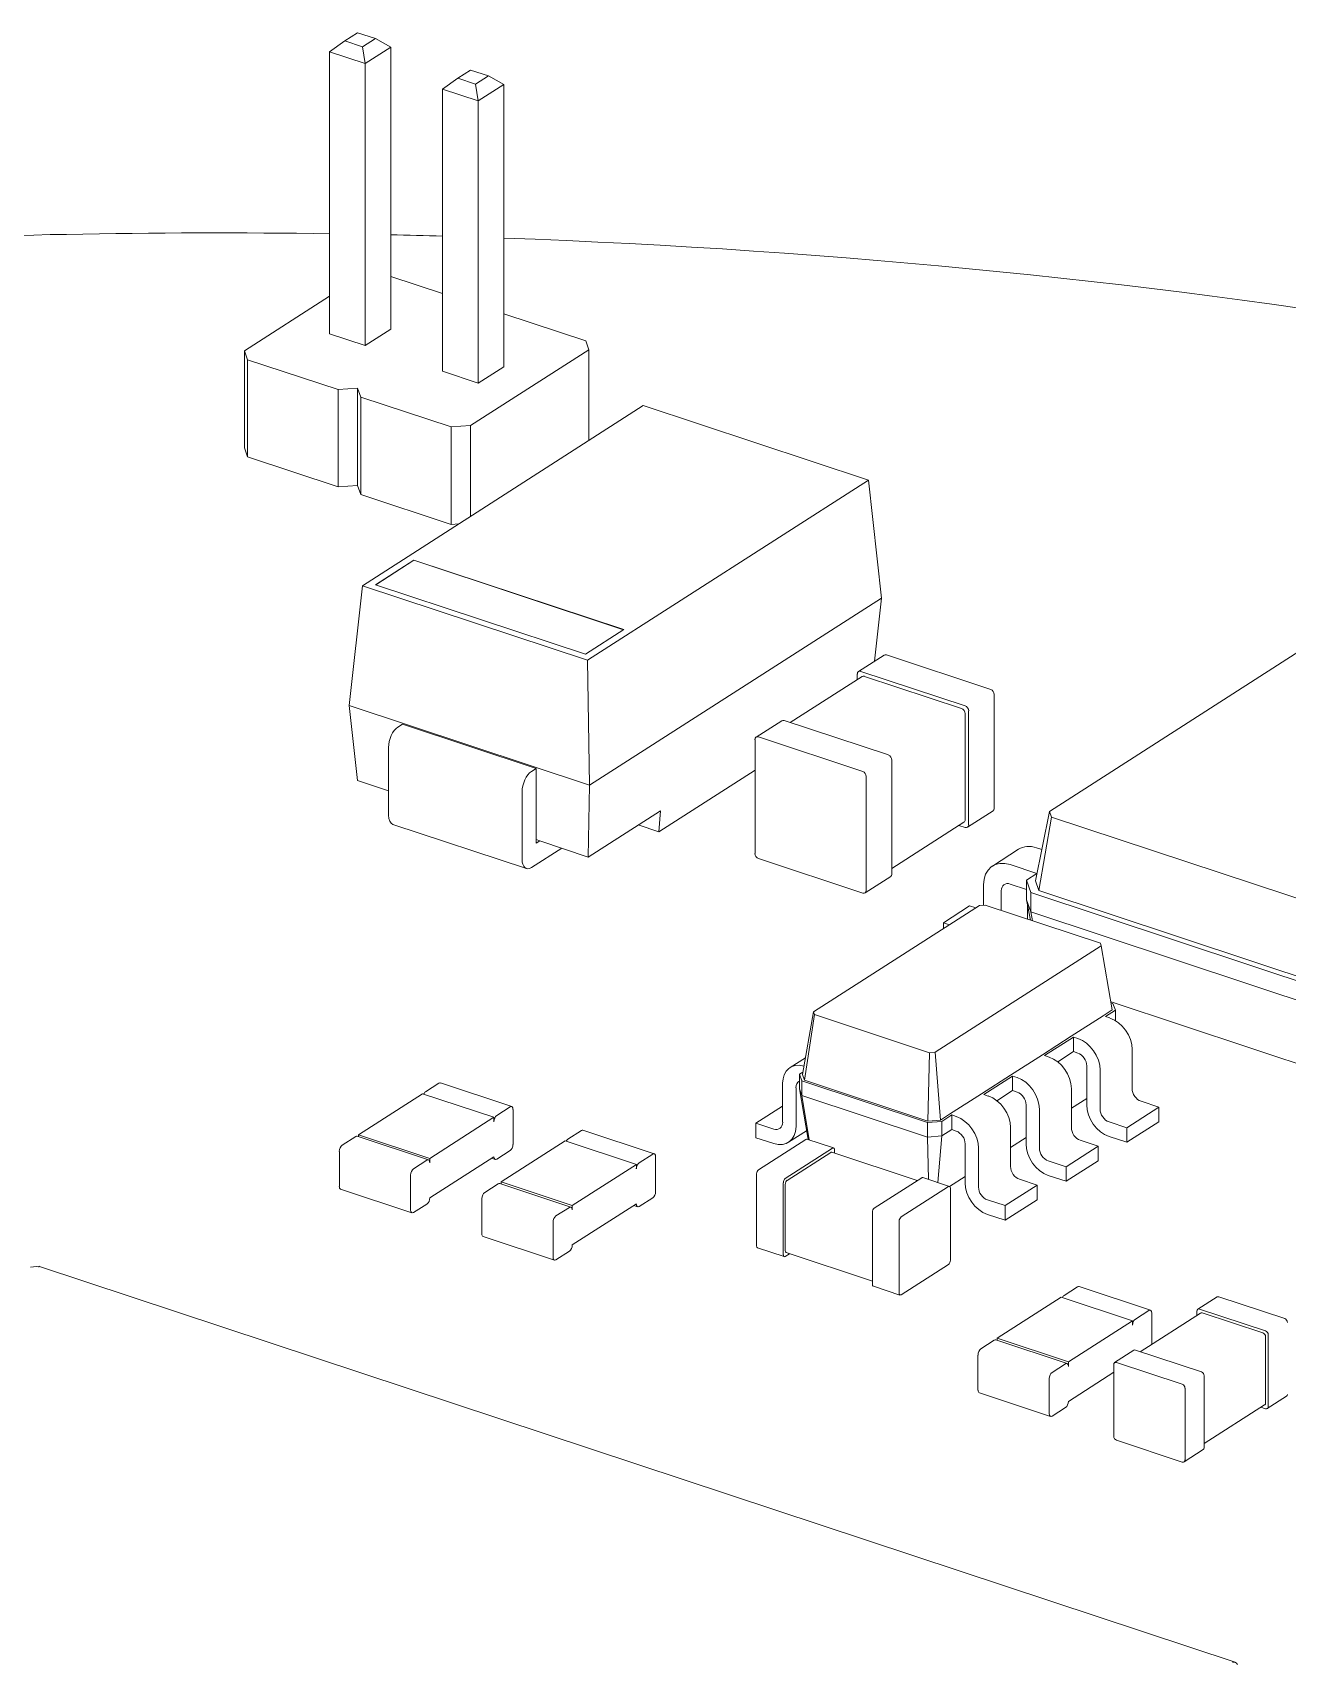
# Model space of a CAD drawing. Header units: millimetres. Extents: x 0 to 420, y 0 to 297.
# Drawn here: x 318.21 to 329.65, y 223.27 to 238.16 of the extents above; entities that cross this region are included whole.
import ezdxf

# ---------------------------------------------------------------- set-up
doc = ezdxf.new("R2010")
doc.units = ezdxf.units.MM

# ---------------------------------------------------------------- blocks, each defined once
blk = doc.blocks.new('A$Ccf1e658a')
at = {"color": 0, "linetype": 'Continuous', "lineweight": 0, "extrusion": (1.94289e-16, 0.887448, 0.460907)}
for p, q in [((-143.658, -18.128), (-143.775, -18.202)), ((-143.658, -18.128), (-143.495, -18.181)), ((-143.914, -18.302), (-143.775, -18.202)), ((-143.914, -20.875), (-143.914, -18.302)), ((-143.914, -18.302), (-143.589, -18.409)), ((-143.775, -18.202), (-143.612, -18.256)), ((-143.495, -18.181), (-143.612, -18.256)), ((-143.589, -18.409), (-143.612, -18.256)), ((-143.356, -18.26), (-143.589, -18.409)), ((-143.356, -18.26), (-143.495, -18.181)), ((-143.356, -20.833), (-143.356, -18.26)), ((-143.589, -20.983), (-143.589, -18.409)), ((-142.883, -18.643), (-142.743, -18.544)), ((-142.627, -18.469), (-142.743, -18.544)), ((-142.743, -18.544), (-142.581, -18.598)), ((-142.627, -18.469), (-142.464, -18.523)), ((-142.464, -18.523), (-142.581, -18.598)), ((-142.558, -18.751), (-142.581, -18.598)), ((-142.325, -18.601), (-142.558, -18.751)), ((-142.325, -18.601), (-142.464, -18.523)), ((-142.325, -21.175), (-142.325, -18.601)), ((-142.883, -21.217), (-142.883, -18.643)), ((-142.883, -18.643), (-142.558, -18.751)), ((-142.558, -21.324), (-142.558, -18.751)), ((-142.883, -20.507), (-143.356, -20.351)), ((-143.914, -20.532), (-144.689, -21.029)), ((-143.589, -20.983), (-143.356, -20.833)), ((-141.578, -20.94), (-142.325, -20.692)), ((-143.914, -20.875), (-143.589, -20.983)), ((-141.549, -21.021), (-141.578, -20.94)), ((-144.689, -21.029), (-144.66, -21.111)), ((-144.689, -21.916), (-144.689, -21.029)), ((-144.66, -21.111), (-143.835, -21.384)), ((-144.66, -21.998), (-144.66, -21.111)), ((-142.627, -21.712), (-141.549, -21.021)), ((-141.549, -21.849), (-141.549, -21.021)), ((-142.883, -21.217), (-142.558, -21.324)), ((-142.558, -21.324), (-142.325, -21.175)), ((-143.835, -21.384), (-143.658, -21.37)), ((-143.835, -22.271), (-143.835, -21.384)), ((-143.658, -21.37), (-143.629, -21.452)), ((-143.658, -22.258), (-143.658, -21.37)), ((-143.629, -21.452), (-142.804, -21.725)), ((-143.629, -22.34), (-143.629, -21.452)), ((-141.053, -21.53), (-143.614, -23.173)), ((-139, -22.211), (-141.053, -21.53)), ((-142.804, -21.725), (-142.627, -21.712)), ((-142.804, -22.613), (-142.804, -21.725)), ((-142.627, -22.54), (-142.627, -21.712)), ((-144.689, -21.916), (-144.66, -21.998)), ((-144.66, -21.998), (-143.835, -22.271)), ((-143.835, -22.271), (-143.658, -22.258)), ((-143.658, -22.258), (-143.629, -22.34)), ((-141.561, -23.853), (-139, -22.211)), ((-138.88, -23.285), (-139, -22.211)), ((-143.629, -22.34), (-142.804, -22.613)), ((-142.804, -22.613), (-142.733, -22.608)), ((-143.144, -22.939), (-143.494, -23.164)), ((-143.144, -22.941), (-143.492, -23.164)), ((-141.231, -23.573), (-143.144, -22.939)), ((-143.144, -22.941), (-143.144, -22.939)), ((-141.233, -23.574), (-143.144, -22.941)), ((-143.734, -24.265), (-143.614, -23.173)), ((-143.614, -23.173), (-141.561, -23.853)), ((-143.494, -23.164), (-141.581, -23.798)), ((-141.542, -24.992), (-138.88, -23.285)), ((-138.943, -23.862), (-138.88, -23.285)), ((-141.581, -23.798), (-141.231, -23.573)), ((-137.35, -25.231), (-134.805, -23.599)), ((-139.09, -23.955), (-138.856, -23.806)), ((-137.885, -24.119), (-138.835, -23.804)), ((-141.542, -24.992), (-141.561, -23.853)), ((-138.118, -24.268), (-139.068, -23.954)), ((-139.712, -24.422), (-139.057, -24.002)), ((-139.101, -24.03), (-139.101, -23.978)), ((-138.151, -24.293), (-139.036, -24)), ((-137.852, -25.203), (-137.852, -24.165)), ((-143.658, -24.951), (-143.734, -24.265)), ((-143.734, -24.265), (-141.542, -24.992)), ((-140.024, -24.554), (-139.79, -24.405)), ((-138.818, -24.717), (-139.768, -24.403)), ((-138.118, -25.307), (-138.118, -24.339)), ((-138.086, -25.353), (-138.086, -24.315)), ((-143.29, -24.463), (-143.247, -24.436)), ((-143.247, -24.436), (-142.029, -24.839)), ((-139.052, -24.867), (-140.002, -24.552)), ((-143.375, -25.266), (-143.375, -24.648)), ((-140.034, -25.616), (-140.034, -24.577)), ((-142.029, -24.839), (-142.072, -24.867)), ((-142.029, -25.52), (-142.029, -24.839)), ((-140.91, -25.418), (-140.034, -24.856)), ((-138.786, -25.802), (-138.786, -24.764)), ((-143.658, -24.951), (-143.375, -25.045)), ((-141.554, -25.648), (-141.542, -24.992)), ((-139.019, -25.952), (-139.019, -24.913)), ((-142.157, -25.669), (-142.157, -25.052)), ((-141.554, -25.648), (-140.897, -25.227)), ((-140.91, -25.418), (-140.897, -25.227)), ((-138.096, -25.376), (-137.863, -25.226)), ((-137.477, -25.865), (-137.35, -25.231)), ((-137.445, -25.954), (-137.332, -25.283)), ((-137.332, -25.283), (-137.35, -25.231)), ((-134.603, -26.187), (-137.332, -25.283)), ((-142.118, -25.753), (-143.336, -25.35)), ((-141.098, -25.355), (-140.91, -25.418)), ((-138.786, -25.751), (-138.129, -25.33)), ((-138.118, -25.378), (-138.175, -25.359)), ((-141.796, -25.568), (-142.072, -25.744)), ((-141.997, -25.499), (-142.029, -25.489)), ((-141.997, -25.499), (-142.029, -25.52)), ((-141.997, -25.501), (-141.997, -25.499)), ((-141.997, -25.501), (-141.554, -25.648)), ((-137.63, -25.577), (-137.869, -25.73)), ((-137.468, -25.563), (-137.42, -25.579)), ((-139.052, -25.976), (-140.002, -25.662)), ((-137.707, -25.717), (-137.463, -25.797)), ((-139.03, -25.975), (-138.797, -25.825)), ((-137.56, -25.943), (-137.707, -25.894)), ((-137.56, -25.859), (-137.463, -25.797)), ((-137.56, -26.037), (-137.56, -25.859)), ((-137.52, -25.972), (-137.56, -25.859)), ((-137.445, -25.954), (-137.477, -25.865)), ((-137.951, -26.088), (-137.951, -25.902)), ((-137.788, -25.956), (-137.788, -26.136)), ((-137.523, -26.223), (-137.56, -26.037)), ((-137.52, -26.149), (-137.56, -26.037)), ((-137.52, -26.149), (-137.52, -25.972)), ((-134.637, -26.927), (-137.52, -25.972)), ((-134.624, -26.889), (-137.445, -25.954)), ((-139.501, -27.061), (-137.987, -26.091)), ((-138.316, -26.247), (-138.077, -26.094)), ((-138.077, -26.094), (-138.02, -26.112)), ((-137.987, -26.091), (-137.935, -26.087)), ((-137.935, -26.087), (-136.885, -26.435)), ((-137.549, -26.092), (-137.549, -26.18)), ((-137.505, -26.23), (-137.52, -26.149)), ((-134.637, -27.104), (-137.52, -26.149)), ((-138.316, -26.247), (-138.26, -26.266)), ((-138.316, -26.302), (-138.316, -26.247)), ((-136.877, -26.459), (-138.39, -27.429)), ((-136.885, -26.435), (-136.877, -26.459)), ((-136.776, -27.043), (-136.877, -26.459)), ((-139.601, -27.631), (-139.501, -27.061)), ((-139.583, -27.684), (-139.492, -27.085)), ((-139.492, -27.085), (-139.501, -27.061)), ((-138.442, -27.433), (-139.492, -27.085)), ((-136.776, -27.043), (-136.859, -27.096)), ((-136.748, -27.045), (-136.839, -27.103)), ((-134.617, -27.689), (-136.788, -26.97)), ((-136.787, -26.978), (-136.77, -26.984)), ((-136.77, -26.984), (-136.748, -27.045)), ((-136.748, -27.14), (-136.748, -27.045)), ((-136.859, -27.096), (-137.151, -27.283)), ((-136.798, -27.116), (-136.839, -27.103)), ((-137.151, -27.283), (-137.413, -27.452)), ((-137.13, -27.29), (-137.393, -27.459)), ((-137.13, -27.423), (-137.13, -27.29)), ((-137.09, -27.304), (-137.13, -27.29)), ((-139.575, -27.479), (-139.714, -27.569)), ((-138.458, -28.056), (-138.442, -27.433)), ((-138.39, -27.429), (-138.442, -27.433)), ((-138.343, -28.048), (-138.39, -27.429)), ((-137.413, -27.452), (-137.705, -27.639)), ((-137.352, -27.472), (-137.393, -27.459)), ((-137.13, -27.423), (-137.274, -27.515)), ((-137.13, -27.423), (-137.09, -27.437)), ((-136.595, -27.761), (-136.595, -27.406)), ((-139.629, -27.629), (-139.597, -27.609)), ((-139.607, -27.69), (-139.629, -27.629)), ((-139.629, -27.762), (-139.629, -27.629)), ((-139.583, -27.684), (-139.601, -27.631)), ((-138.458, -28.056), (-139.583, -27.684)), ((-137.705, -27.639), (-137.968, -27.807)), ((-137.685, -27.646), (-137.948, -27.814)), ((-137.685, -27.779), (-137.685, -27.646)), ((-137.644, -27.659), (-137.685, -27.646)), ((-137.009, -27.552), (-137.009, -27.907)), ((-136.887, -27.948), (-136.887, -27.593)), ((-143.065, -27.807), (-143.649, -28.181)), ((-143.065, -27.807), (-142.415, -28.022)), ((-142.916, -27.712), (-143.039, -27.79)), ((-142.902, -27.709), (-142.252, -27.924)), ((-139.782, -28.067), (-139.782, -27.712)), ((-139.66, -27.752), (-139.66, -28.107)), ((-139.607, -27.823), (-139.629, -27.762)), ((-139.549, -28.226), (-139.629, -27.762)), ((-138.462, -28.069), (-139.607, -27.69)), ((-139.607, -27.823), (-139.607, -27.69)), ((-138.462, -28.202), (-139.607, -27.823)), ((-139.541, -28.228), (-139.607, -27.823)), ((-137.968, -27.807), (-138.26, -27.994)), ((-137.907, -27.828), (-137.948, -27.814)), ((-137.685, -27.779), (-137.828, -27.871)), ((-137.685, -27.779), (-137.644, -27.792)), ((-137.149, -28.116), (-137.149, -27.761)), ((-142.267, -27.927), (-142.389, -28.006)), ((-142.24, -28.269), (-142.24, -27.95)), ((-140.026, -28.075), (-139.782, -27.919)), ((-137.563, -27.908), (-137.563, -28.263)), ((-137.441, -28.303), (-137.441, -27.948)), ((-137.009, -27.85), (-137.149, -27.94)), ((-136.351, -27.93), (-136.643, -28.117)), ((-136.351, -27.93), (-136.514, -27.876)), ((-136.351, -28.063), (-136.351, -27.93)), ((-142.415, -28.022), (-142.999, -28.397)), ((-142.415, -28.062), (-142.415, -28.022)), ((-140.026, -28.075), (-139.863, -28.129)), ((-140.026, -28.208), (-140.026, -28.075)), ((-138.33, -28.059), (-138.462, -28.069)), ((-138.462, -28.202), (-138.462, -28.069)), ((-138.343, -28.048), (-138.458, -28.056)), ((-138.26, -27.994), (-138.343, -28.048)), ((-138.239, -28.001), (-138.33, -28.059)), ((-138.33, -28.192), (-138.33, -28.059)), ((-138.239, -28.134), (-138.239, -28.001)), ((-138.199, -28.015), (-138.239, -28.001)), ((-137.704, -28.472), (-137.704, -28.117)), ((-136.643, -28.117), (-136.806, -28.063)), ((-136.351, -28.063), (-136.643, -28.25)), ((-136.643, -28.25), (-136.643, -28.117)), ((-143.675, -28.198), (-143.798, -28.277)), ((-143.661, -28.195), (-143.011, -28.411)), ((-143.649, -28.199), (-143.649, -28.181)), ((-143.649, -28.181), (-142.999, -28.397)), ((-142.349, -28.612), (-141.766, -28.238)), ((-141.116, -28.453), (-141.766, -28.238)), ((-141.74, -28.221), (-141.617, -28.142)), ((-140.953, -28.355), (-141.603, -28.139)), ((-139.863, -28.262), (-140.026, -28.208)), ((-139.57, -28.224), (-140.002, -28.501)), ((-139.563, -28.144), (-139.728, -28.25)), ((-139.317, -28.302), (-139.56, -28.222)), ((-138.33, -28.192), (-138.462, -28.202)), ((-138.451, -28.589), (-138.462, -28.202)), ((-138.367, -28.617), (-138.33, -28.192)), ((-138.239, -28.134), (-138.33, -28.192)), ((-138.239, -28.134), (-138.199, -28.148)), ((-138.118, -28.263), (-138.118, -28.618)), ((-137.563, -28.205), (-137.704, -28.296)), ((-136.906, -28.286), (-137.068, -28.232)), ((-136.806, -28.196), (-136.643, -28.25)), ((-143.824, -28.653), (-143.824, -28.334)), ((-143.025, -28.413), (-143.148, -28.492)), ((-142.415, -28.382), (-142.999, -28.756)), ((-142.999, -28.437), (-142.999, -28.397)), ((-142.438, -28.396), (-142.403, -28.408)), ((-142.267, -28.326), (-142.389, -28.405)), ((-141.09, -28.436), (-140.967, -28.357)), ((-140.941, -28.7), (-140.941, -28.38)), ((-139.326, -28.304), (-139.758, -28.581)), ((-139.344, -28.342), (-139.74, -28.597)), ((-138.554, -28.599), (-139.334, -28.34)), ((-139.309, -28.349), (-139.309, -28.32)), ((-137.996, -28.659), (-137.996, -28.304)), ((-137.198, -28.473), (-137.36, -28.419)), ((-136.906, -28.286), (-137.198, -28.473)), ((-136.906, -28.419), (-137.198, -28.606)), ((-136.906, -28.419), (-136.906, -28.286)), ((-143.174, -28.868), (-143.174, -28.549)), ((-141.7, -28.827), (-141.116, -28.453)), ((-141.116, -28.493), (-141.116, -28.453)), ((-140.019, -29.195), (-140.019, -28.538)), ((-138.514, -28.573), (-138.946, -28.85)), ((-138.261, -28.652), (-138.505, -28.571)), ((-138.118, -28.561), (-138.26, -28.652)), ((-137.36, -28.552), (-137.198, -28.606)), ((-137.198, -28.606), (-137.198, -28.473)), ((-143.812, -28.679), (-143.162, -28.894)), ((-142.498, -28.707), (-142.376, -28.629)), ((-141.712, -28.841), (-142.362, -28.626)), ((-141.7, -28.827), (-142.349, -28.612)), ((-142.349, -28.63), (-142.349, -28.612)), ((-139.776, -29.276), (-139.776, -28.619)), ((-139.758, -29.238), (-139.758, -28.635)), ((-138.27, -28.654), (-138.702, -28.931)), ((-138.253, -29.326), (-138.253, -28.669)), ((-137.46, -28.641), (-137.752, -28.828)), ((-137.46, -28.641), (-137.623, -28.587)), ((-137.46, -28.774), (-137.46, -28.641)), ((-143.025, -28.813), (-143.148, -28.891)), ((-142.525, -29.084), (-142.525, -28.764)), ((-141.849, -28.922), (-141.726, -28.844)), ((-141.7, -29.186), (-141.116, -28.812)), ((-141.7, -28.867), (-141.7, -28.827)), ((-141.104, -28.838), (-141.139, -28.827)), ((-141.09, -28.835), (-140.967, -28.757)), ((-137.752, -28.828), (-137.915, -28.774)), ((-137.46, -28.774), (-137.752, -28.961)), ((-137.752, -28.961), (-137.752, -28.828)), ((-141.875, -29.299), (-141.875, -28.979)), ((-138.963, -29.545), (-138.963, -28.888)), ((-138.72, -29.626), (-138.72, -28.969)), ((-137.915, -28.908), (-137.752, -28.961)), ((-141.863, -29.325), (-142.512, -29.109)), ((-141.849, -29.322), (-141.726, -29.243)), ((-139.767, -29.293), (-140.011, -29.212)), ((-139.718, -29.266), (-139.758, -29.291)), ((-138.963, -29.516), (-139.75, -29.255)), ((-146.559, -29.381), (-146.64, -29.388)), ((-135.655, -32.993), (-146.558, -29.382)), ((-138.27, -29.364), (-138.702, -29.641)), ((-138.712, -29.643), (-138.955, -29.562)), ((-137.093, -29.569), (-137.216, -29.647)), ((-137.079, -29.566), (-136.429, -29.781)), ((-137.242, -29.664), (-137.825, -30.038)), ((-137.242, -29.664), (-136.592, -29.879)), ((-135.996, -29.773), (-135.821, -29.661)), ((-135.204, -29.858), (-135.805, -29.659)), ((-136.592, -29.879), (-137.176, -30.254)), ((-136.592, -29.919), (-136.592, -29.879)), ((-136.443, -29.784), (-136.566, -29.862)), ((-136.521, -30.16), (-135.972, -29.808)), ((-136.417, -30.093), (-136.417, -29.807)), ((-136.004, -29.828), (-136.004, -29.79)), ((-135.379, -29.971), (-135.98, -29.772)), ((-135.403, -29.989), (-135.956, -29.806)), ((-137.852, -30.055), (-137.974, -30.134)), ((-137.838, -30.052), (-137.188, -30.268)), ((-137.825, -30.056), (-137.825, -30.038)), ((-137.825, -30.038), (-137.176, -30.254)), ((-135.379, -30.627), (-135.379, -30.024)), ((-135.355, -30.662), (-135.355, -30.005)), ((-138.001, -30.51), (-138.001, -30.191)), ((-136.755, -30.259), (-136.58, -30.147)), ((-135.963, -30.345), (-136.564, -30.146)), ((-137.202, -30.27), (-137.325, -30.349)), ((-137.176, -30.294), (-137.176, -30.254)), ((-136.763, -30.348), (-137.176, -30.613)), ((-136.763, -30.933), (-136.763, -30.277)), ((-136.138, -30.457), (-136.739, -30.258)), ((-137.351, -30.725), (-137.351, -30.406)), ((-136.113, -31.149), (-136.113, -30.492)), ((-135.938, -31.036), (-135.938, -30.38)), ((-137.988, -30.536), (-137.339, -30.751)), ((-135.938, -30.998), (-135.387, -30.645)), ((-135.363, -30.679), (-135.188, -30.567)), ((-137.202, -30.67), (-137.325, -30.748)), ((-135.379, -30.681), (-135.422, -30.667)), ((-136.138, -31.167), (-136.739, -30.968)), ((-136.122, -31.166), (-135.947, -31.053))]:
    blk.add_line(p, q, dxfattribs=at)
at = {"color": 0, "linetype": 'Continuous', "lineweight": 0, "extrusion": (-1.94028e-16, 5.55112e-17, -1)}
blk.add_ellipse((-144.938, -35.395), major_axis=(33.5, 0), ratio=0.460907, start_param=-1.683385, end_param=-1.540231, dxfattribs=at)
at = {"color": 0, "linetype": 'Continuous', "lineweight": 0, "extrusion": (-2.68391e-16, -1.66533e-16, -1)}
blk.add_ellipse((-144.938, -35.395), major_axis=(33.5, 0), ratio=0.460907, start_param=-1.523554, end_param=-1.509413, dxfattribs=at)
at = {"color": 0, "linetype": 'Continuous', "lineweight": 0, "extrusion": (-1.78753e-16, -1.11022e-16, -1)}
blk.add_ellipse((-144.938, -35.395), major_axis=(33.5, 0), ratio=0.460907, start_param=-1.492708, end_param=-0.9476, dxfattribs=at)
at = {"color": 0, "linetype": 'Continuous', "lineweight": 0, "extrusion": (-2.77556e-16, -5.55112e-17, -1)}
blk.add_ellipse((-144.938, -35.395), major_axis=(33.5, 0), ratio=0.460907, start_param=-0.9476, end_param=2.193993, dxfattribs=at)
at = {"color": 0, "linetype": 'Continuous', "lineweight": 0, "extrusion": (-2.33643e-16, -1.49827e-16, -1)}
for centre in [(-138.835, -23.839), (-139.768, -24.438)]:
    blk.add_ellipse(centre, major_axis=(-0.0216, 0.0337), ratio=0.720623, start_param=0, end_param=0.727194, dxfattribs=at)
at = {"color": 0, "linetype": 'Continuous', "lineweight": 0, "extrusion": (-2.63608e-16, -1.03099e-16, -1)}
for centre, major_axis, end_param in [((-139.068, -23.989), (-0.0216, 0.0337), 0.727194), ((-140.002, -24.588), (-0.0216, 0.0337), 0.727194), ((-135.204, -30.542), (0.0162, -0.0253), 0), ((-135.963, -31.028), (0.0162, -0.0253), 0)]:
    blk.add_ellipse(centre, major_axis=major_axis, ratio=0.720623, start_param=-0.843602, end_param=end_param, dxfattribs=at)
at = {"color": 0, "linetype": 'Continuous', "lineweight": 0, "extrusion": (-2.50406e-16, -2.26521e-16, -1)}
for centre, major_axis, start_param, end_param in [((-139.036, -24.035), (-0.0216, 0.0337), 0, 0.727194), ((-136.514, -27.787), (-0.054, 0.0842), -2.414399, -0.843602), ((-136.806, -27.975), (-0.054, 0.0842), -2.414399, -0.843602), ((-137.068, -28.143), (-0.054, 0.0842), -2.414399, -0.843602), ((-137.36, -28.33), (-0.054, 0.0842), -2.414399, -0.843602), ((-137.623, -28.499), (-0.054, 0.0842), -2.414399, -0.843602), ((-137.915, -28.686), (-0.054, 0.0842), -2.414399, -0.843602)]:
    blk.add_ellipse(centre, major_axis=major_axis, ratio=0.720623, start_param=start_param, end_param=end_param, dxfattribs=at)
at = {"color": 0, "linetype": 'Continuous', "lineweight": 0}
for centre, major_axis, ratio, start_param, end_param in [((-137.885, -24.154), (-0.0216, 0.0337), 0.720623, -2.29799, -0.727194), ((-138.151, -24.329), (-0.0216, 0.0337), 0.720623, -2.29799, -0.727194), ((-138.118, -24.304), (-0.0216, 0.0337), 0.720623, -2.29799, -0.727194), ((-138.818, -24.753), (-0.0216, 0.0337), 0.720623, -2.29799, -0.727194), ((-139.052, -24.903), (-0.0216, 0.0337), 0.720623, -2.29799, -0.727194), ((-143.29, -25.211), (-0.046, -0.139), 0.517945, -1.001771, 0), ((-142.072, -25.614), (-0.046, -0.139), 0.517945, -1.001771, 0.569026), ((-140.002, -25.626), (0.0216, -0.0337), 0.720623, -2.29799, -0.727194), ((-137.707, -25.983), (-0.054, 0.0842), 0.720623, -0.727194, 0.843602), ((-136.798, -27.338), (-0.135, 0.21), 0.720623, -2.29799, -0.727194), ((-137.09, -27.525), (-0.135, 0.21), 0.720623, -2.29799, -0.727194), ((-137.352, -27.694), (-0.135, 0.21), 0.720623, -2.29799, -0.727194), ((-137.644, -27.881), (-0.135, 0.21), 0.720623, -2.29799, -0.727194), ((-142.916, -27.752), (0.0142, 0.0427), 0.517945, 0, 0.569026), ((-139.579, -27.779), (-0.054, 0.0842), 0.720623, -0.066005, 0.843602), ((-137.907, -28.049), (-0.135, 0.21), 0.720623, -2.29799, -0.727194), ((-142.267, -27.967), (0.0142, 0.0427), 0.517945, -1.001771, 0.569026), ((-136.806, -27.975), (0.135, -0.21), 0.720623, -2.29799, -0.727194), ((-139.863, -28.04), (0.054, -0.0842), 0.720623, -0.727194, 0.843602), ((-138.199, -28.237), (-0.135, 0.21), 0.720623, -2.29799, -0.727194), ((-143.675, -28.238), (0.0142, 0.0427), 0.517945, 0, 0.569026), ((-141.617, -28.182), (0.0142, 0.0427), 0.517945, 0, 0.569026), ((-139.57, -28.25), (0.0094, 0.0285), 0.517945, 0, 0.569026), ((-137.36, -28.33), (0.135, -0.21), 0.720623, -2.29799, -0.727194), ((-143.025, -28.453), (0.0142, 0.0427), 0.517945, -1.001771, 0.569026), ((-142.389, -28.365), (-0.0142, -0.0427), 0.517945, -1.001771, 0.569026), ((-140.967, -28.397), (0.0142, 0.0427), 0.517945, -1.001771, 0.569026), ((-139.344, -28.369), (0.0094, 0.0285), 0.517945, 0, 0.569026), ((-139.326, -28.331), (0.0094, 0.0285), 0.517945, -1.001771, 0.569026), ((-138.514, -28.6), (0.0094, 0.0285), 0.517945, 0, 0.569026), ((-143.798, -28.636), (-0.0142, -0.0427), 0.517945, -1.001771, 0), ((-142.376, -28.669), (0.0142, 0.0427), 0.517945, 0, 0.569026), ((-138.27, -28.681), (0.0094, 0.0285), 0.517945, -1.001771, 0.569026), ((-137.915, -28.686), (0.135, -0.21), 0.720623, -2.29799, -0.727194), ((-143.148, -28.851), (-0.0142, -0.0427), 0.517945, -1.001771, 0.569026), ((-141.726, -28.884), (0.0142, 0.0427), 0.517945, -1.001771, 0.569026), ((-141.09, -28.795), (-0.0142, -0.0427), 0.517945, -1.001771, 0.569026), ((-142.498, -29.067), (-0.0142, -0.0427), 0.517945, -1.001771, 0), ((-141.849, -29.282), (-0.0142, -0.0427), 0.517945, -1.001771, 0.569026), ((-140.002, -29.184), (-0.0094, -0.0285), 0.517945, -1.001771, 0), ((-139.758, -29.265), (-0.0094, -0.0285), 0.517945, -1.001771, 0.569026), ((-139.74, -29.227), (-0.0094, -0.0285), 0.517945, -1.001771, 0), ((-146.565, -29.432), (0.0062, 0.0506), 0.211374, -0.042292, 0.526734), ((-138.946, -29.534), (-0.0094, -0.0285), 0.517945, -1.001771, 0), ((-137.093, -29.609), (0.0142, 0.0427), 0.517945, 0, 0.569026), ((-138.702, -29.614), (-0.0094, -0.0285), 0.517945, -1.001771, 0.569026), ((-136.443, -29.824), (0.0142, 0.0427), 0.517945, -1.001771, 0.569026), ((-135.204, -29.885), (-0.0162, 0.0253), 0.720623, -2.29799, -0.727194), ((-137.852, -30.095), (0.0142, 0.0427), 0.517945, 0, 0.569026), ((-135.403, -30.016), (-0.0162, 0.0253), 0.720623, -2.29799, -0.727194), ((-135.379, -29.997), (-0.0162, 0.0253), 0.720623, -2.29799, -0.727194), ((-137.202, -30.31), (0.0142, 0.0427), 0.517945, -1.001771, 0.569026), ((-135.963, -30.372), (-0.0162, 0.0253), 0.720623, -2.29799, -0.727194), ((-137.974, -30.493), (-0.0142, -0.0427), 0.517945, -1.001771, 0), ((-136.138, -30.484), (-0.0162, 0.0253), 0.720623, -2.29799, -0.727194), ((-137.325, -30.708), (-0.0142, -0.0427), 0.517945, -1.001771, 0.569026), ((-136.739, -30.941), (0.0162, -0.0253), 0.720623, -2.29799, -0.727194), ((-135.68, -33.038), (-0.0366, -0.0374), 0.746715, -3.491745, -2.222414)]:
    blk.add_ellipse(centre, major_axis=major_axis, ratio=ratio, start_param=start_param, end_param=end_param, dxfattribs=at)
at = {"color": 0, "linetype": 'Continuous', "lineweight": 0, "extrusion": (-8.72826e-17, -2.63475e-16, -1)}
for centre in [(-143.29, -24.593), (-142.072, -24.997)]:
    blk.add_ellipse(centre, major_axis=(0.046, 0.139), ratio=0.517945, start_param=-2.139822, end_param=-0.569026, dxfattribs=at)
at = {"color": 0, "linetype": 'Continuous', "lineweight": 0, "extrusion": (-2.86973e-16, -1.18081e-16, -1)}
for centre in [(-137.885, -25.192), (-138.818, -25.791)]:
    blk.add_ellipse(centre, major_axis=(0.0216, -0.0337), ratio=0.720623, start_param=-0.843602, end_param=0, dxfattribs=at)
at = {"color": 0, "linetype": 'Continuous', "lineweight": 0, "extrusion": (-3.50464e-16, -2.24741e-16, -1)}
blk.add_ellipse((-138.151, -25.296), major_axis=(0.0216, -0.0337), ratio=0.720623, start_param=-0.843602, end_param=0, dxfattribs=at)
at = {"color": 0, "linetype": 'Continuous', "lineweight": 0, "extrusion": (-3.33701e-16, -1.48047e-16, -1)}
for centre, major_axis, start_param, end_param in [((-138.118, -25.342), (0.0216, -0.0337), -0.843602, 0.727194), ((-139.052, -25.941), (0.0216, -0.0337), -0.843602, 0.727194), ((-137.09, -27.525), (0.054, -0.0842), -2.414399, -0.843602), ((-137.644, -27.881), (0.054, -0.0842), -2.414399, -0.843602), ((-138.199, -28.237), (0.054, -0.0842), -2.414399, -0.843602)]:
    blk.add_ellipse(centre, major_axis=major_axis, ratio=0.720623, start_param=start_param, end_param=end_param, dxfattribs=at)
at = {"color": 0, "linetype": 'Continuous', "lineweight": 0, "extrusion": (-3.271e-16, -2.09758e-16, -1)}
for centre, major_axis in [((-137.468, -25.83), (-0.162, 0.253)), ((-135.805, -29.686), (-0.0162, 0.0253)), ((-136.564, -30.172), (-0.0162, 0.0253))]:
    blk.add_ellipse(centre, major_axis=major_axis, ratio=0.720623, start_param=0, end_param=0.727194, dxfattribs=at)
at = {"color": 0, "linetype": 'Continuous', "lineweight": 0, "extrusion": (-3.8043e-16, -1.78012e-16, -1)}
blk.add_ellipse((-137.707, -25.983), major_axis=(-0.162, 0.253), ratio=0.720623, start_param=-0.843602, end_param=0.727194, dxfattribs=at)
at = {"color": 0, "linetype": 'Continuous', "lineweight": 0, "extrusion": (-3.73829e-16, -2.39724e-16, -1)}
blk.add_ellipse((-137.792, -26.099), major_axis=(0.162, -0.253), ratio=0.720623, start_param=-0.843602, end_param=-0.711054, dxfattribs=at)
at = {"color": 0, "linetype": 'Continuous', "lineweight": 0, "extrusion": (-1.67111e-16, -3.04996e-16, -1)}
blk.add_ellipse((-139.579, -27.779), major_axis=(-0.135, 0.21), ratio=0.720623, start_param=-0.843602, end_param=0.683979, dxfattribs=at)
at = {"color": 0, "linetype": 'Continuous', "lineweight": 0, "extrusion": (-9.64989e-17, -2.65102e-17, -1)}
for centre in [(-143.039, -27.83), (-137.216, -29.687)]:
    blk.add_ellipse(centre, major_axis=(0.0142, 0.0427), ratio=0.517945, start_param=-1.262312, end_param=-0.569026, dxfattribs=at)
at = {"color": 0, "linetype": 'Continuous', "lineweight": 0, "extrusion": (-2.01563e-16, -1.67139e-16, -1)}
for centre in [(-142.389, -28.045), (-136.566, -29.902)]:
    blk.add_ellipse(centre, major_axis=(0.0142, 0.0427), ratio=0.517945, start_param=-2.139822, end_param=-0.569026, dxfattribs=at)
at = {"color": 0, "linetype": 'Continuous', "lineweight": 0, "extrusion": (-2.03677e-16, -1.96556e-16, -1)}
blk.add_ellipse((-139.863, -28.04), major_axis=(0.135, -0.21), ratio=0.720623, start_param=-0.843602, end_param=0.727194, dxfattribs=at)
at = {"color": 0, "linetype": 'Continuous', "lineweight": 0, "extrusion": (-8.56555e-18, -1.14118e-16, -1)}
for centre, major_axis in [((-143.798, -28.317), (0.0142, 0.0427)), ((-143.148, -28.532), (0.0142, 0.0427)), ((-143.025, -28.773), (-0.0142, -0.0427)), ((-137.974, -30.174), (0.0142, 0.0427)), ((-137.325, -30.389), (0.0142, 0.0427)), ((-137.202, -30.63), (-0.0142, -0.0427))]:
    blk.add_ellipse(centre, major_axis=major_axis, ratio=0.517945, start_param=-2.139822, end_param=-0.569026, dxfattribs=at)
at = {"color": 0, "linetype": 'Continuous', "lineweight": 0, "extrusion": (8.82588e-17, -2.63149e-16, -1)}
blk.add_ellipse((-142.267, -28.286), major_axis=(-0.0142, -0.0427), ratio=0.517945, start_param=-2.139822, end_param=-0.569026, dxfattribs=at)
at = {"color": 0, "linetype": 'Continuous', "lineweight": 0, "extrusion": (-2.19345e-16, -4.42921e-17, -1)}
blk.add_ellipse((-141.74, -28.261), major_axis=(0.0142, 0.0427), ratio=0.517945, start_param=-1.262312, end_param=-0.569026, dxfattribs=at)
at = {"color": 0, "linetype": 'Continuous', "lineweight": 0, "extrusion": (-6.98261e-17, -2.1078e-16, -1)}
blk.add_ellipse((-141.09, -28.476), major_axis=(0.0142, 0.0427), ratio=0.517945, start_param=-2.139822, end_param=-0.569026, dxfattribs=at)
at = {"color": 0, "linetype": 'Continuous', "lineweight": 0, "extrusion": (2.66729e-17, -1.8427e-16, -1)}
for centre in [(-140.002, -28.527), (-139.758, -28.608), (-138.946, -28.877), (-138.702, -28.958)]:
    blk.add_ellipse(centre, major_axis=(0.0094, 0.0285), ratio=0.517945, start_param=-2.139822, end_param=-0.569026, dxfattribs=at)
at = {"color": 0, "linetype": 'Continuous', "lineweight": 0, "extrusion": (6.15859e-17, -7.88797e-17, -1)}
for centre, major_axis in [((-142.498, -28.747), (0.0142, 0.0427)), ((-141.849, -28.962), (0.0142, 0.0427)), ((-141.726, -29.203), (-0.0142, -0.0427))]:
    blk.add_ellipse(centre, major_axis=major_axis, ratio=0.517945, start_param=-2.139822, end_param=-0.569026, dxfattribs=at)
at = {"color": 0, "linetype": 'Continuous', "lineweight": 0, "extrusion": (2.37453e-16, -2.54096e-16, -1)}
blk.add_ellipse((-140.967, -28.717), major_axis=(-0.0142, -0.0427), ratio=0.517945, start_param=-2.139822, end_param=-0.569026, dxfattribs=at)
at = {"color": 0, "linetype": 'Continuous', "lineweight": 0, "extrusion": (-9.61735e-17, -2.02052e-16, -1)}
blk.add_ellipse((-139.74, -28.623), major_axis=(0.0094, 0.0285), ratio=0.517945, start_param=-2.139822, end_param=-0.569026, dxfattribs=at)
at = {"color": 0, "linetype": 'Continuous', "lineweight": 0, "extrusion": (1.32063e-16, -2.19183e-16, -1)}
blk.add_ellipse((-138.27, -29.337), major_axis=(-0.0094, -0.0285), ratio=0.517945, start_param=-2.139822, end_param=-0.569026, dxfattribs=at)
at = {"color": 0, "linetype": 'Continuous', "lineweight": 0, "extrusion": (-3.03736e-16, -1.94775e-16, -1)}
for centre in [(-135.98, -29.798), (-136.739, -30.285)]:
    blk.add_ellipse(centre, major_axis=(-0.0162, 0.0253), ratio=0.720623, start_param=-0.843602, end_param=0.727194, dxfattribs=at)
at = {"color": 0, "linetype": 'Continuous', "lineweight": 0, "extrusion": (-4.10395e-16, -1.31284e-16, -1)}
blk.add_ellipse((-135.956, -29.833), major_axis=(-0.0162, 0.0253), ratio=0.720623, start_param=0, end_param=0.727194, dxfattribs=at)
at = {"color": 0, "linetype": 'Continuous', "lineweight": 0, "extrusion": (-1.56949e-16, -1.6659e-16, -1)}
blk.add_ellipse((-135.403, -30.619), major_axis=(0.0162, -0.0253), ratio=0.720623, start_param=-0.843602, end_param=0, dxfattribs=at)
at = {"color": 0, "linetype": 'Continuous', "lineweight": 0, "extrusion": (-2.57007e-16, -1.6481e-16, -1)}
for centre in [(-135.379, -30.654), (-136.138, -31.14)]:
    blk.add_ellipse(centre, major_axis=(0.0162, -0.0253), ratio=0.720623, start_param=-0.843602, end_param=0.727194, dxfattribs=at)

msp = doc.modelspace()

# ---------------------------------------------------------------- block references
msp.add_blockref('A$Ccf1e658a', (464.83, 256.287))

doc.saveas('drawing.dxf')
